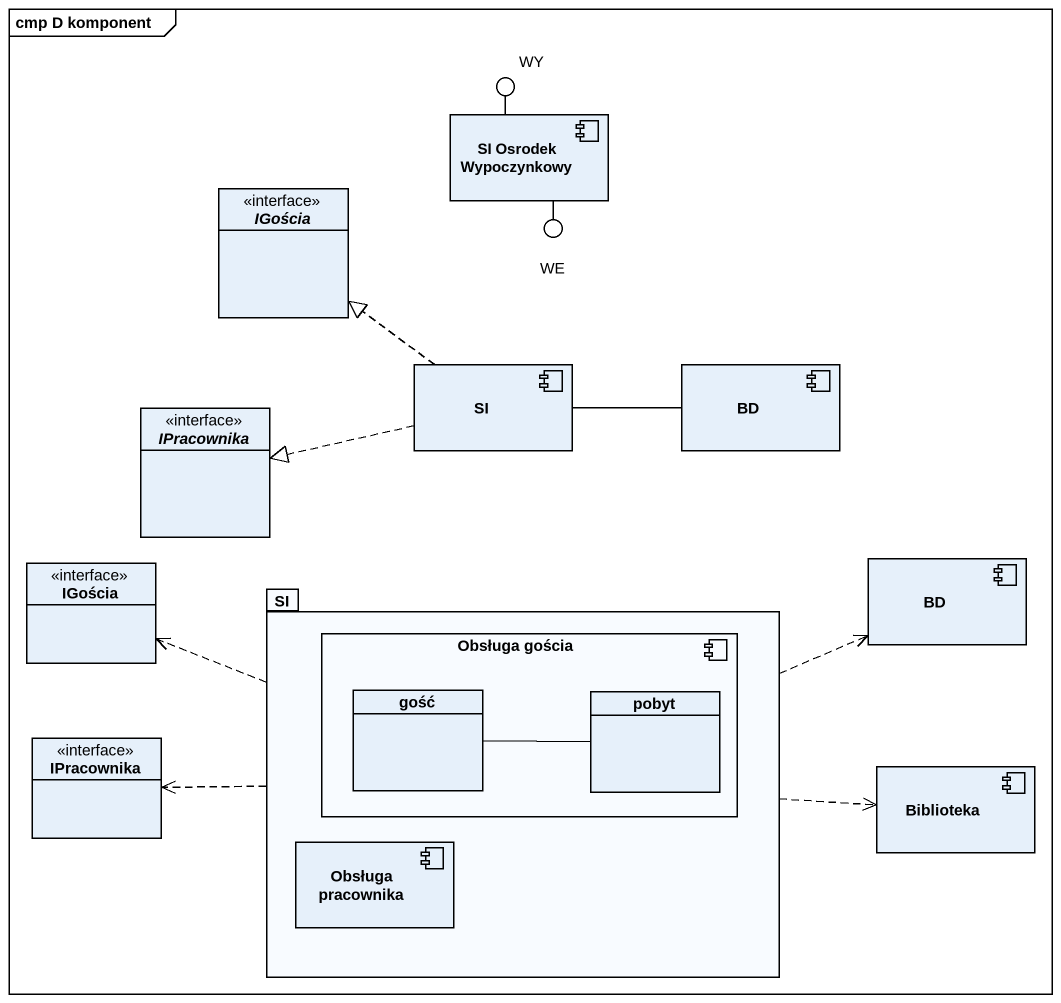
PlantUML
@startuml
mainframe cmp D komponent
allowmixing
hide circle
hide empty members
() WY
component "SI Osrodek Wypoczynkowy" as SI_Osrodek_Wypoczynkowy
interface IGościa <<interface>>
() WE
component SI
component BD
interface IPracownika <<interface>>
class "IGościa" as IGościa_2 <<interface>>
package "SI" as SI_2 {
  component "Obsługa gościa" as Obsługa_gościa {
    class gość
    class pobyt
  }
  component "Obsługa pracownika" as Obsługa_pracownika
}
component "BD" as BD_2
class "IPracownika" as IPracownika_2 <<interface>>
component Biblioteka
SI_Osrodek_Wypoczynkowy -up- WY
SI_Osrodek_Wypoczynkowy -- WE
SI .up.|> IGościa
SI -right- BD
SI .left.|> IPracownika
SI_2 .left.> IGościa_2
SI_2 .right.> BD_2
SI_2 .left.> IPracownika_2
SI_2 .right.> Biblioteka
gość -right- pobyt
@enduml
